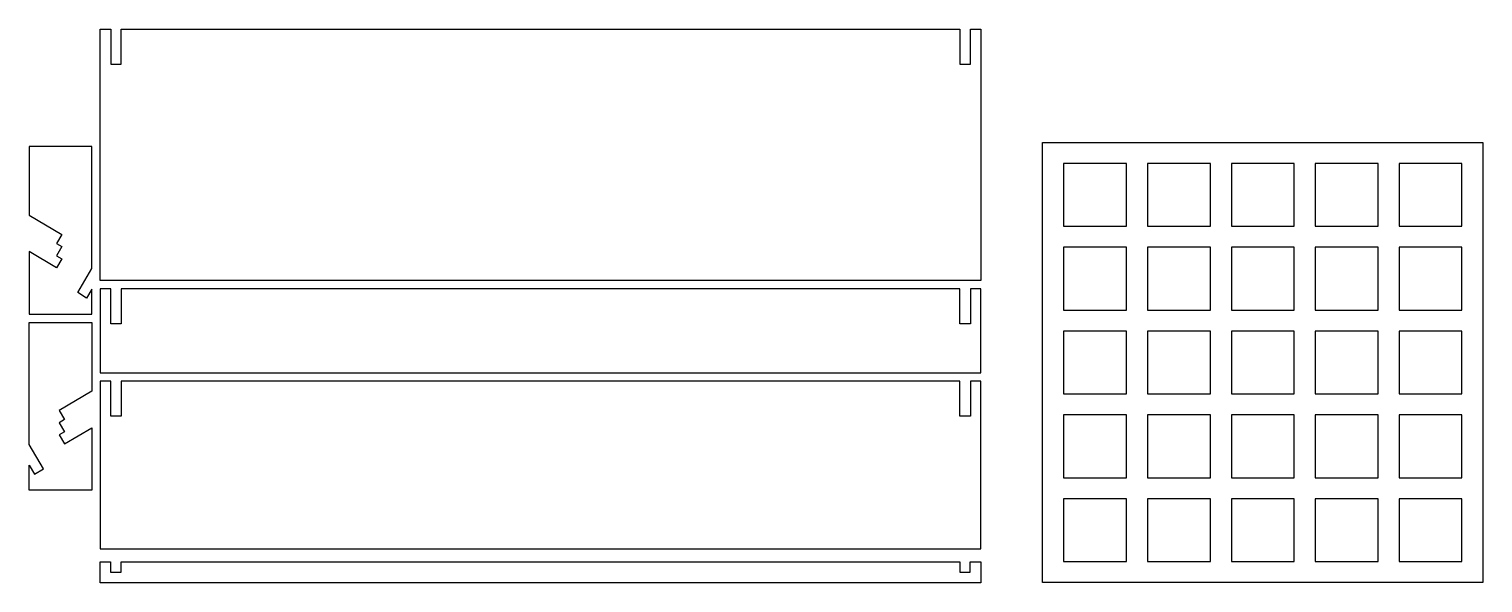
# Model space of a CAD drawing. Header units: inches. Extents: x 12.2 to 29.6, y 0 to 6.6.
import ezdxf

# ---------------------------------------------------------------- set-up
doc = ezdxf.new("R2010")
doc.units = ezdxf.units.IN
doc.header["$LTSCALE"] = 0.03937
doc.header["$MEASUREMENT"] = 0
doc.layers.add('flat$board', color=178, linetype='Continuous', true_color=0x000000)
doc.layers.add('flat$tray', color=178, linetype='Continuous', true_color=0x000000)

msp = doc.modelspace()

# ---------------------------------------------------------------- linework, layer by layer
at = {"layer": 'flat$board'}
for p, q in [((24.322, 0.004), (24.322, 5.254)), ((24.322, 5.254), (29.572, 5.254)), ((29.572, 5.254), (29.572, 0.004)), ((24.572, 5.004), (24.572, 4.254)), ((25.322, 5.004), (24.572, 5.004)), ((25.322, 4.254), (25.322, 5.004)), ((25.572, 5.004), (25.572, 4.254)), ((26.322, 5.004), (25.572, 5.004)), ((26.322, 4.254), (26.322, 5.004)), ((26.572, 5.004), (26.572, 4.254)), ((27.322, 5.004), (26.572, 5.004)), ((27.322, 4.254), (27.322, 5.004)), ((27.572, 5.004), (27.572, 4.254)), ((28.322, 5.004), (27.572, 5.004)), ((28.322, 4.254), (28.322, 5.004)), ((28.572, 5.004), (28.572, 4.254)), ((29.322, 5.004), (28.572, 5.004)), ((29.322, 4.254), (29.322, 5.004)), ((24.572, 4.254), (25.322, 4.254)), ((25.572, 4.254), (26.322, 4.254)), ((26.572, 4.254), (27.322, 4.254)), ((27.572, 4.254), (28.322, 4.254)), ((28.572, 4.254), (29.322, 4.254)), ((24.572, 4.004), (24.572, 3.254)), ((25.322, 4.004), (24.572, 4.004)), ((25.322, 3.254), (25.322, 4.004)), ((25.572, 4.004), (25.572, 3.254)), ((26.322, 4.004), (25.572, 4.004)), ((26.322, 3.254), (26.322, 4.004)), ((27.322, 4.004), (26.572, 4.004)), ((26.572, 4.004), (26.572, 3.254)), ((27.322, 3.254), (27.322, 4.004)), ((27.572, 4.004), (27.572, 3.254)), ((28.322, 4.004), (27.572, 4.004)), ((28.322, 3.254), (28.322, 4.004)), ((28.572, 4.004), (28.572, 3.254)), ((29.322, 4.004), (28.572, 4.004)), ((29.322, 3.254), (29.322, 4.004)), ((24.572, 3.254), (25.322, 3.254)), ((25.572, 3.254), (26.322, 3.254)), ((26.572, 3.254), (27.322, 3.254)), ((27.572, 3.254), (28.322, 3.254)), ((28.572, 3.254), (29.322, 3.254)), ((24.572, 3.004), (24.572, 2.254)), ((25.322, 3.004), (24.572, 3.004)), ((25.322, 2.254), (25.322, 3.004)), ((25.572, 3.004), (25.572, 2.254)), ((26.322, 3.004), (25.572, 3.004)), ((26.322, 2.254), (26.322, 3.004)), ((26.572, 3.004), (26.572, 2.254)), ((27.322, 3.004), (26.572, 3.004)), ((27.322, 2.254), (27.322, 3.004)), ((27.572, 3.004), (27.572, 2.254)), ((28.322, 3.004), (27.572, 3.004)), ((28.322, 2.254), (28.322, 3.004)), ((28.572, 3.004), (28.572, 2.254)), ((29.322, 3.004), (28.572, 3.004)), ((29.322, 2.254), (29.322, 3.004)), ((24.572, 2.254), (25.322, 2.254)), ((25.572, 2.254), (26.322, 2.254)), ((26.572, 2.254), (27.322, 2.254)), ((27.572, 2.254), (28.322, 2.254)), ((28.572, 2.254), (29.322, 2.254)), ((24.572, 2.004), (24.572, 1.254)), ((25.322, 2.004), (24.572, 2.004)), ((25.322, 1.254), (25.322, 2.004)), ((25.572, 2.004), (25.572, 1.254)), ((26.322, 2.004), (25.572, 2.004)), ((26.322, 1.254), (26.322, 2.004)), ((26.572, 2.004), (26.572, 1.254)), ((27.322, 2.004), (26.572, 2.004)), ((27.322, 1.254), (27.322, 2.004)), ((27.572, 2.004), (27.572, 1.254)), ((28.322, 2.004), (27.572, 2.004)), ((28.322, 1.254), (28.322, 2.004)), ((28.572, 2.004), (28.572, 1.254)), ((29.322, 2.004), (28.572, 2.004)), ((29.322, 1.254), (29.322, 2.004)), ((24.572, 1.254), (25.322, 1.254)), ((25.572, 1.254), (26.322, 1.254)), ((26.572, 1.254), (27.322, 1.254)), ((27.572, 1.254), (28.322, 1.254)), ((28.572, 1.254), (29.322, 1.254)), ((24.572, 1.004), (24.572, 0.254)), ((25.322, 1.004), (24.572, 1.004)), ((25.322, 0.254), (25.322, 1.004)), ((25.572, 1.004), (25.572, 0.254)), ((26.322, 1.004), (25.572, 1.004)), ((26.322, 0.254), (26.322, 1.004)), ((26.572, 1.004), (26.572, 0.254)), ((27.322, 1.004), (26.572, 1.004)), ((27.322, 0.254), (27.322, 1.004)), ((27.572, 1.004), (27.572, 0.254)), ((28.322, 1.004), (27.572, 1.004)), ((28.322, 0.254), (28.322, 1.004)), ((28.572, 1.004), (28.572, 0.254)), ((29.322, 1.004), (28.572, 1.004)), ((29.322, 0.254), (29.322, 1.004)), ((24.572, 0.254), (25.322, 0.254)), ((25.572, 0.254), (26.322, 0.254)), ((26.572, 0.254), (27.322, 0.254)), ((27.572, 0.254), (28.322, 0.254)), ((28.572, 0.254), (29.322, 0.254)), ((29.572, 0.004), (24.322, 0.004))]:
    msp.add_line(p, q, dxfattribs=at)
at = {"layer": 'flat$tray'}
for p, q in [((13.085, 3.606), (13.085, 6.606)), ((13.085, 6.606), (13.21, 6.606)), ((13.21, 6.606), (13.21, 6.189)), ((13.335, 6.189), (13.335, 6.606)), ((13.335, 6.606), (23.335, 6.606)), ((23.335, 6.606), (23.335, 6.189)), ((23.46, 6.189), (23.46, 6.606)), ((23.46, 6.606), (23.585, 6.606)), ((23.585, 6.606), (23.585, 3.606)), ((13.21, 6.189), (13.335, 6.189)), ((23.335, 6.189), (23.46, 6.189)), ((12.985, 5.206), (12.235, 5.206)), ((12.235, 5.206), (12.235, 4.386)), ((12.985, 3.752), (12.985, 5.206)), ((12.235, 4.386), (12.626, 4.156)), ((12.626, 4.156), (12.563, 4.048)), ((12.563, 4.048), (12.626, 4.011)), ((12.626, 4.011), (12.563, 3.903)), ((12.563, 3.758), (12.235, 3.951)), ((12.235, 3.951), (12.235, 3.206)), ((12.563, 3.903), (12.626, 3.866)), ((12.626, 3.866), (12.563, 3.758)), ((12.815, 3.462), (12.985, 3.752)), ((12.985, 3.505), (12.922, 3.398)), ((12.985, 3.206), (12.985, 3.505)), ((23.585, 3.606), (13.085, 3.606)), ((13.21, 3.506), (13.085, 3.506)), ((13.085, 3.506), (13.085, 2.506)), ((13.21, 3.089), (13.21, 3.506)), ((23.335, 3.506), (13.335, 3.506)), ((13.335, 3.506), (13.335, 3.089)), ((23.335, 3.089), (23.335, 3.506)), ((23.585, 3.506), (23.46, 3.506)), ((23.46, 3.506), (23.46, 3.089)), ((23.585, 2.506), (23.585, 3.506)), ((12.922, 3.398), (12.815, 3.462)), ((12.235, 3.206), (12.985, 3.206)), ((12.235, 1.652), (12.235, 3.106)), ((12.235, 3.106), (12.985, 3.106)), ((12.985, 3.106), (12.985, 2.286)), ((13.335, 3.089), (13.21, 3.089)), ((23.46, 3.089), (23.335, 3.089)), ((13.085, 2.506), (23.585, 2.506)), ((12.985, 2.286), (12.594, 2.056)), ((13.21, 2.406), (13.085, 2.406)), ((13.085, 2.406), (13.085, 0.406)), ((13.21, 1.989), (13.21, 2.406)), ((23.335, 2.406), (13.335, 2.406)), ((13.335, 2.406), (13.335, 1.989)), ((23.335, 1.989), (23.335, 2.406)), ((23.585, 2.406), (23.46, 2.406)), ((23.46, 2.406), (23.46, 1.989)), ((23.585, 0.406), (23.585, 2.406)), ((12.594, 2.056), (12.658, 1.948)), ((12.658, 1.948), (12.594, 1.911)), ((12.594, 1.911), (12.658, 1.803)), ((13.335, 1.989), (13.21, 1.989)), ((23.46, 1.989), (23.335, 1.989)), ((12.658, 1.803), (12.594, 1.766)), ((12.594, 1.766), (12.658, 1.658)), ((12.658, 1.658), (12.985, 1.851)), ((12.985, 1.851), (12.985, 1.106)), ((12.406, 1.362), (12.235, 1.652)), ((12.235, 1.106), (12.235, 1.405)), ((12.235, 1.405), (12.298, 1.298)), ((12.298, 1.298), (12.406, 1.362)), ((12.985, 1.106), (12.235, 1.106)), ((13.085, 0.406), (23.585, 0.406))]:
    msp.add_line(p, q, dxfattribs=at)
msp.add_lwpolyline([(23.333, 0.253), (23.333, 0.128), (23.458, 0.128), (23.458, 0.253), (23.583, 0.253), (23.583, 0), (13.083, 0), (13.083, 0.253), (13.208, 0.253), (13.208, 0.128), (13.333, 0.128), (13.333, 0.253), (23.333, 0.253)], dxfattribs=at)

doc.saveas('drawing.dxf')
